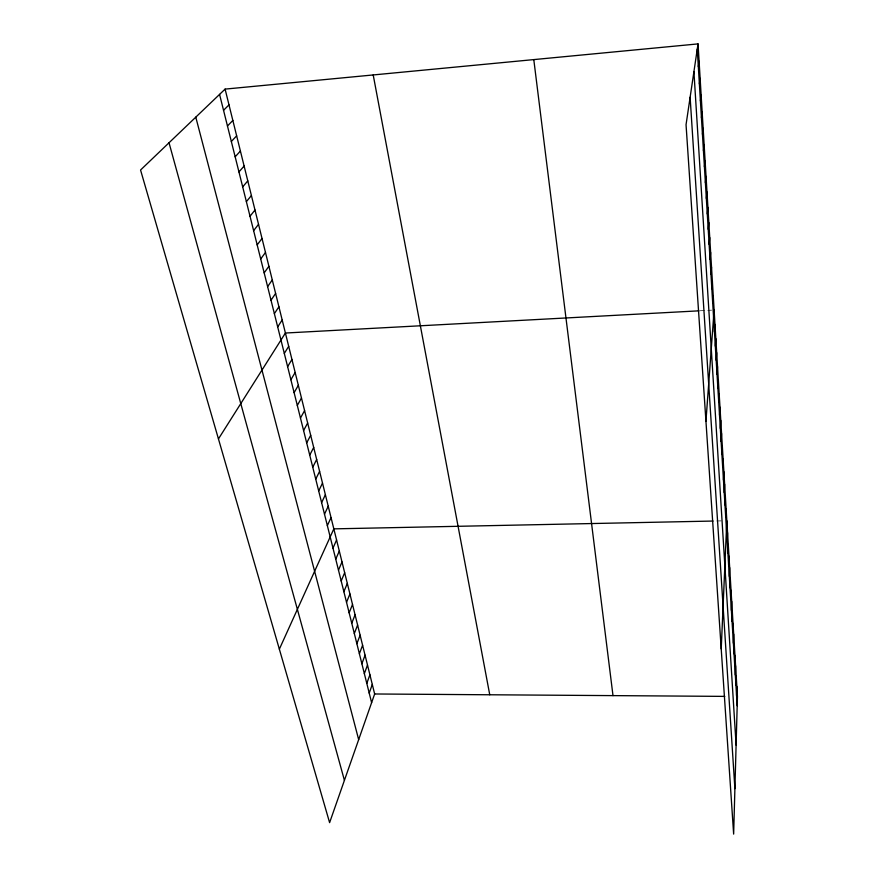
<?xml version="1.0" encoding="UTF-8"?>
<svg xmlns="http://www.w3.org/2000/svg" width="878" height="878" viewBox="0 0 878 878"><rect width="100%" height="100%" fill="white"/><g stroke="black" fill="none" stroke-linecap="round" stroke-linejoin="round"><path stroke-width="0.66" stroke-dasharray="4.39 3.29" d="M700.238 310.768L706.549 310.428M707.811 310.362L711.586 310.154M716.81 520.972L724.328 520.819"/><path stroke-width="1.32" d="M735.951 685.312L736.214 676.126M736.565 695.574L736.829 686.355M734.677 664.448L734.963 655.35M735.314 674.941L735.588 665.798M733.382 643.146L733.679 634.125M734.03 653.858L734.326 644.792M732.054 621.372L732.373 612.438M732.724 632.314L733.031 623.336M731.385 610.309L731.703 601.408M730.013 587.799L730.353 579.008M730.705 599.114L731.034 590.268M729.322 576.363L729.662 567.616M727.906 553.096L728.268 544.459M728.619 564.795L728.97 556.103M727.193 541.265L727.555 532.683M721.222 648.897L726.83 520.775M725.722 517.186L726.106 508.724M724.229 492.558L724.624 484.217M724.976 504.949L725.371 496.542M723.461 480.025L723.878 471.749M722.693 467.348L723.11 459.139M721.914 454.519L722.342 446.375M721.123 441.535L721.562 433.469M720.322 428.387L720.772 420.397M719.521 415.096L719.971 407.183M718.698 401.641L719.17 393.805M717.875 388.01L718.347 380.262M717.03 374.226L717.524 366.554M716.185 360.265L716.689 352.682M715.329 346.13L715.833 338.634M714.451 331.818L714.977 324.421M705.945 421.22L714.11 310.022M712.706 303.108L713.254 295.897M711.828 288.697L712.398 281.586M710.95 274.123L711.52 267.11M710.05 259.35L710.631 252.447M709.139 244.402L709.742 237.609M708.217 229.268L708.831 222.573M707.284 213.936L707.909 207.362M706.34 198.406L706.977 191.942M705.385 182.668L706.044 176.335M704.419 166.743L705.089 160.531M703.432 150.599L704.112 144.519M702.444 134.246L703.135 128.287M701.434 117.674L702.148 111.857M700.414 100.871L701.138 95.208M699.382 83.86L700.117 78.329M698.328 66.607L699.086 61.23M698.043 43.9L686.047 124.709L733.646 834.1L737.443 696.473L698.043 43.9L225.097 89.106L140.557 170.014L329.612 822.642L374.654 693.982L225.097 89.106M369.21 693.104L372.294 684.423M366.795 683.413L369.912 674.776M364.348 673.635L367.498 665.03M361.879 663.757L365.061 655.186M359.387 653.77L362.603 645.231M356.863 643.695L360.123 635.189M354.317 633.51L357.609 625.048M351.749 623.215L355.074 614.798M349.148 612.822L352.517 604.437M346.525 602.319L349.927 593.978M343.869 591.706L347.315 583.409M341.191 580.984L344.67 572.719M338.48 570.14L342.003 561.931M335.736 559.187L339.314 551.022M332.971 548.113L336.581 540.003M279.358 649.149L333.827 528.863L713.046 521.049M327.351 525.615L331.05 517.603M324.487 514.19L328.229 506.222M321.6 502.633L325.387 494.72M318.681 490.945L322.511 483.098M315.729 479.136L319.603 471.343M312.744 467.184L316.673 459.457M309.725 455.111L313.698 447.44M306.674 442.896L310.691 435.29M303.59 430.549L307.651 423.009M300.463 418.06L304.589 410.586M297.313 405.427L301.483 398.03M294.119 392.653L298.333 385.321M290.881 379.724L295.162 372.47M287.611 366.653L291.946 359.475M284.307 353.428L288.697 346.327M218.457 438.901L285.405 333.025L698.976 310.834M277.678 326.923L282.178 319.976M274.364 313.644L278.919 306.784M271.006 300.21L275.615 293.439M267.614 286.623L272.279 279.939M264.179 272.871L268.898 266.275M260.7 258.966L265.485 252.458M257.177 244.885L262.028 238.487M253.621 230.651L258.527 224.34M250.021 216.24L254.993 210.029M246.367 201.655L251.415 195.542M242.679 186.882L247.783 180.89M238.948 171.945L244.117 166.052M235.161 156.811L240.407 151.038M231.342 141.501L236.643 135.838M227.457 125.993L232.846 120.451M223.539 110.299L228.993 104.877M374.654 693.982L724.778 696.386M169.026 142.763L344.417 780.344M195.783 117.158L358.674 739.649M219.566 94.396L371.613 702.685M373.205 74.948L489.748 694.772M533.791 59.605L612.998 695.617M690.119 97.26L734.897 788.653M693.916 71.689L736.104 745.115M697.264 49.124L737.191 705.725"/></g></svg>
